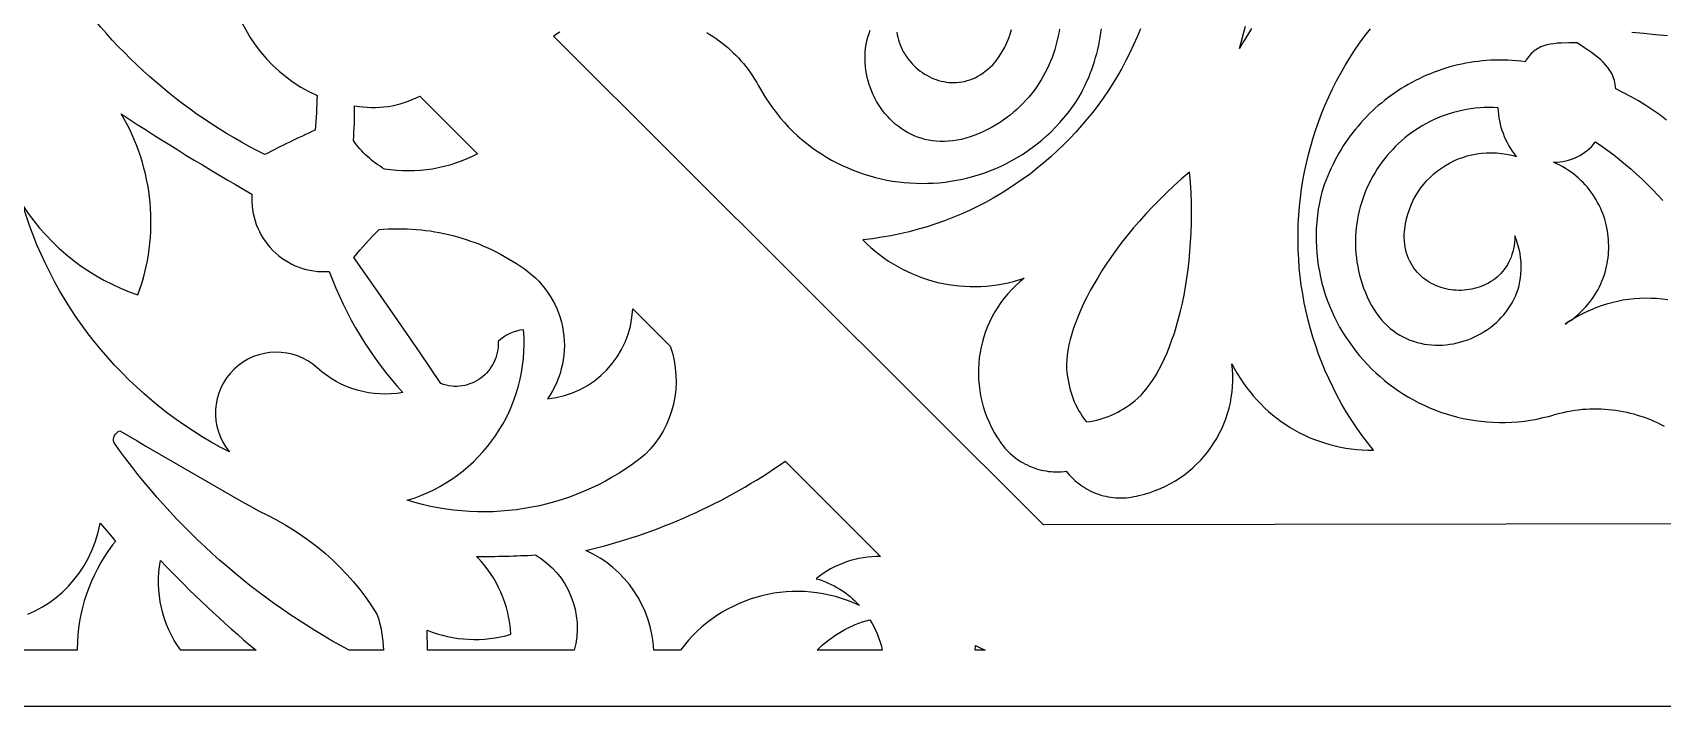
# Model space of a CAD drawing. Extents: x -570 to 570, y -425 to 425.
# Drawn here: x -150.5 to 0, y -155.4 to -93.2 of the extents above; entities that cross this region are included whole.
import ezdxf

# ---------------------------------------------------------------- set-up
doc = ezdxf.new("R2010")
doc.units = 0
doc.layers.add('LAYER_1', color=18, linetype='CONTINUOUS')
doc.layers.add('LAYER_2', color=4, linetype='CONTINUOUS')

msp = doc.modelspace()

# ---------------------------------------------------------------- linework, layer by layer
at = {"layer": 'LAYER_1'}
for points in [[(-132.26, -89, 0.242101), (-124.24, -98.98, -0.014201), (-124.42, -102.19, 0.015613), (-129.07, -104.45, -0.131494), (-148.12, -87.52, 0.210762), (-139.3, -87.38)], [(-109.41, -104.37, -0.163912), (-118, -105.78, -0.115727), (-120.88, -103.14, 0.020178), (-120.78, -99.93, 0.167588), (-114.75, -99.04)], [(-142.33, -100.69, 0.01483), (-130.25, -108.1, 0.458333), (-123.11, -115.24, 0.097316), (-116.32, -126.44, -0.229894), (-124.22, -124.16, 0.930701), (-132.33, -131.92, -0.203895), (-151.41, -109.16, 0.168305), (-140.79, -117.41, 0.226899)], [(-118.52, -111.37), (-118.09, -111.34), (-117.66, -111.31), (-117.22, -111.3), (-116.79, -111.29), (-116.36, -111.29), (-115.93, -111.31), (-115.5, -111.33), (-115.07, -111.36), (-114.64, -111.4), (-114.22, -111.45), (-113.79, -111.5), (-113.37, -111.57), (-112.95, -111.65), (-112.53, -111.73), (-112.11, -111.83), (-111.7, -111.93), (-111.28, -112.04), (-110.87, -112.16), (-110.46, -112.29), (-110.06, -112.43), (-109.65, -112.58), (-109.25, -112.73), (-108.86, -112.9), (-108.47, -113.07), (-108.08, -113.25), (-107.69, -113.44), (-107.31, -113.64), (-106.93, -113.85), (-106.55, -114.07), (-106.18, -114.29), (-105.82, -114.52), (-105.46, -114.76, -0.429437), (-102.96, -127.01, 0.37288), (-95.09, -118.7), (-91.64, -122.14, -0.292729), (-93.95, -132.17, -0.250469), (-115.92, -136.39, 0.353746), (-105.17, -120.64, 0.182927), (-107.52, -121.73), (-107.52, -121.99), (-107.53, -122.25), (-107.56, -122.5), (-107.6, -122.74), (-107.66, -122.98), (-107.73, -123.22), (-107.82, -123.44), (-107.92, -123.66), (-108.03, -123.87), (-108.15, -124.07), (-108.29, -124.27), (-108.43, -124.45), (-108.59, -124.63), (-108.76, -124.79), (-108.93, -124.95), (-109.12, -125.09), (-109.31, -125.23), (-109.51, -125.35), (-109.72, -125.46), (-109.94, -125.55), (-110.16, -125.64), (-110.38, -125.71), (-110.61, -125.77), (-110.85, -125.81), (-111.08, -125.84), (-111.33, -125.86), (-111.57, -125.86), (-111.81, -125.84), (-112.06, -125.81), (-112.31, -125.76), (-112.56, -125.69), (-112.81, -125.61), (-114.78, -122.67), (-116.78, -119.76), (-118.8, -116.85), (-120.84, -113.96, -0.029744)], [(-118.52, -111.37), (-118.09, -111.34), (-117.66, -111.31), (-117.22, -111.3), (-116.79, -111.29), (-116.36, -111.29), (-115.93, -111.31), (-115.5, -111.33), (-115.07, -111.36), (-114.64, -111.4), (-114.22, -111.45), (-113.79, -111.5), (-113.37, -111.57), (-112.95, -111.65), (-112.53, -111.73), (-112.11, -111.83), (-111.7, -111.93), (-111.28, -112.04), (-110.87, -112.16), (-110.46, -112.29), (-110.06, -112.43), (-109.65, -112.58), (-109.25, -112.73), (-108.86, -112.9), (-108.47, -113.07), (-108.08, -113.25), (-107.69, -113.44), (-107.31, -113.64), (-106.93, -113.85), (-106.55, -114.07), (-106.18, -114.29), (-105.82, -114.52), (-105.46, -114.76, -0.429437), (-102.96, -127.01, 0.37288), (-95.09, -118.7), (-91.64, -122.14, -0.292729), (-93.95, -132.17, -0.250469), (-115.92, -136.39, 0.353746), (-105.17, -120.64, 0.182927), (-107.52, -121.73), (-107.52, -121.99), (-107.53, -122.25), (-107.56, -122.5), (-107.6, -122.74), (-107.66, -122.98), (-107.73, -123.22), (-107.82, -123.44), (-107.92, -123.66), (-108.03, -123.87), (-108.15, -124.07), (-108.29, -124.27), (-108.43, -124.45), (-108.59, -124.63), (-108.76, -124.79), (-108.93, -124.95), (-109.12, -125.09), (-109.31, -125.23), (-109.51, -125.35), (-109.72, -125.46), (-109.94, -125.55), (-110.16, -125.64), (-110.38, -125.71), (-110.61, -125.77), (-110.85, -125.81), (-111.08, -125.84), (-111.33, -125.86), (-111.57, -125.86), (-111.81, -125.84), (-112.06, -125.81), (-112.31, -125.76), (-112.56, -125.69), (-112.81, -125.61), (-114.78, -122.67), (-116.78, -119.76), (-118.8, -116.85), (-120.84, -113.96, -0.029744)], [(-142.44, -129.97, 0.004418), (-129.65, -137.37, -0.149279), (-118.71, -146.9, -0.078874), (-118.12, -150.25), (-121.28, -150.25, -0.115235), (-142.99, -131.07, -0.4)], [(-142.44, -129.97, 0.004418), (-129.65, -137.37, -0.149279), (-118.71, -146.9, -0.078874), (-118.12, -150.25), (-121.28, -150.25, -0.115235), (-142.99, -131.07, -0.4)], [(-72.2, -141.58, 0.176466), (-78.15, -143.63, -0.142336), (-74.16, -146.11, 0.359298), (-90.69, -150.25), (-93.15, -150.25, 0.282971), (-99.41, -141.03, 0.094417), (-81, -132.78)], [(-72.2, -141.58, 0.176466), (-78.15, -143.63, -0.142336), (-74.16, -146.11, 0.359298), (-90.69, -150.25), (-93.15, -150.25, 0.282971), (-99.41, -141.03, 0.094417), (-81, -132.78)], [(-104.08, -141.44, -0.337865), (-100.49, -150.25), (-114.04, -150.25), (-114.08, -148.39, 0.168582), (-106.34, -148.77, 0.182959), (-109.51, -141.58, 0.013484)], [(-104.08, -141.44, -0.337865), (-100.49, -150.25), (-114.04, -150.25), (-114.08, -148.39, 0.168582), (-106.34, -148.77, 0.182959), (-109.51, -141.58, 0.013484)], [(-138.69, -141.95, 0.028576), (-129.88, -150.25), (-136.82, -150.25, -0.207336)], [(-138.69, -141.95, 0.028576), (-129.88, -150.25), (-136.82, -150.25, -0.207336)], [(-73.18, -147.43, -0.085979), (-72.04, -150.25), (-78.07, -150.25, -0.138646)]]:
    msp.add_lwpolyline(points, format="xyb", close=True, dxfattribs=at)
for points in [[(6.86, -138.55), (-57.14, -138.66), (-102.42, -93.5), (-102.12, -93.3), (-101.82, -93.11)], [(-88.25, -93.17), (-87.96, -93.35), (-87.67, -93.53), (-87.39, -93.72), (-87.12, -93.92), (-86.85, -94.13), (-86.58, -94.34), (-86.32, -94.56), (-86.06, -94.79), (-85.81, -95.03), (-85.57, -95.27), (-85.33, -95.52), (-85.1, -95.78), (-84.87, -96.04), (-84.65, -96.31), (-84.43, -96.59), (-84.22, -96.88), (-84.02, -97.17), (-83.83, -97.47), (-83.64, -97.77), (-83.46, -98.08), (-83.16, -98.62), (-82.85, -99.13), (-82.52, -99.64), (-82.18, -100.12), (-81.82, -100.59), (-81.46, -101.05), (-81.08, -101.48), (-80.69, -101.9), (-80.29, -102.31), (-79.87, -102.7), (-79.45, -103.07), (-79.02, -103.42), (-78.57, -103.76), (-78.12, -104.09), (-77.66, -104.39), (-77.19, -104.69), (-76.72, -104.96), (-76.23, -105.22), (-75.74, -105.46), (-75.24, -105.68), (-74.74, -105.89), (-74.23, -106.08), (-73.72, -106.26), (-73.2, -106.42), (-72.68, -106.56), (-72.15, -106.69), (-71.62, -106.8), (-71.09, -106.89), (-70.56, -106.97), (-70.02, -107.03), (-69.49, -107.07), (-68.95, -107.1), (-68.41, -107.11), (-67.87, -107.1), (-67.33, -107.08), (-66.79, -107.04), (-66.25, -106.98), (-65.72, -106.91), (-65.19, -106.82), (-64.65, -106.71), (-64.13, -106.59), (-63.6, -106.45), (-63.08, -106.29), (-62.57, -106.12), (-62.06, -105.93), (-61.55, -105.72), (-61.05, -105.5), (-60.56, -105.26), (-60.07, -105), (-59.59, -104.72), (-59.11, -104.43), (-58.65, -104.12), (-58.19, -103.8), (-57.74, -103.46), (-57.31, -103.1), (-56.88, -102.72), (-56.46, -102.33), (-56.05, -101.92), (-55.65, -101.49), (-55.27, -101.05), (-54.89, -100.59), (-54.53, -100.11), (-54.18, -99.61), (-53.85, -99.1), (-53.66, -98.75), (-53.48, -98.39), (-53.3, -98.03), (-53.14, -97.67), (-52.98, -97.31), (-52.84, -96.94), (-52.7, -96.58), (-52.57, -96.21), (-52.45, -95.84), (-52.34, -95.47), (-52.23, -95.09), (-52.14, -94.72), (-52.05, -94.34), (-51.98, -93.96), (-51.91, -93.59), (-51.85, -93.21), (-51.8, -92.83)], [(-48.19, -92.82), (-48.5, -93.57), (-48.83, -94.31), (-49.18, -95.04), (-49.55, -95.76), (-49.93, -96.48), (-50.33, -97.18), (-50.76, -97.87), (-51.19, -98.55), (-51.65, -99.22), (-52.12, -99.88), (-52.61, -100.52), (-53.12, -101.15), (-53.64, -101.77), (-54.18, -102.38), (-54.73, -102.97), (-55.3, -103.54), (-55.88, -104.11), (-56.48, -104.66), (-57.1, -105.19), (-57.73, -105.71), (-58.37, -106.21), (-59.03, -106.69), (-59.7, -107.16), (-60.38, -107.61), (-61.08, -108.05), (-61.79, -108.46), (-62.51, -108.86), (-63.25, -109.24), (-64, -109.6), (-64.76, -109.94), (-65.53, -110.26), (-66.31, -110.57), (-67.11, -110.85), (-67.91, -111.11), (-68.73, -111.35), (-69.55, -111.57), (-70.39, -111.76), (-71.24, -111.94), (-72.09, -112.09), (-72.96, -112.22), (-73.83, -112.33), (-73.46, -112.69), (-73.09, -113.04), (-72.7, -113.37), (-72.3, -113.69), (-71.89, -113.99), (-71.47, -114.28), (-71.04, -114.55), (-70.61, -114.8), (-70.17, -115.04), (-69.72, -115.26), (-69.26, -115.47), (-68.8, -115.66), (-68.33, -115.83), (-67.86, -115.99), (-67.38, -116.13), (-66.9, -116.25), (-66.41, -116.36), (-65.92, -116.45), (-65.43, -116.52), (-64.93, -116.58), (-64.43, -116.61), (-63.93, -116.63), (-63.43, -116.64), (-62.93, -116.62), (-62.43, -116.59), (-61.93, -116.54), (-61.42, -116.47), (-60.92, -116.39), (-60.42, -116.29), (-59.93, -116.16), (-59.43, -116.02), (-58.94, -115.87), (-59.35, -116.2), (-59.74, -116.56), (-60.11, -116.93), (-60.46, -117.31), (-60.79, -117.71), (-61.1, -118.12), (-61.38, -118.54), (-61.65, -118.98), (-61.9, -119.42), (-62.12, -119.87), (-62.32, -120.33), (-62.5, -120.8), (-62.66, -121.28), (-62.8, -121.76), (-62.92, -122.24), (-63.01, -122.74), (-63.09, -123.23), (-63.14, -123.73), (-63.16, -124.23), (-63.17, -124.73), (-63.15, -125.23), (-63.11, -125.74), (-63.05, -126.24), (-62.96, -126.74), (-62.85, -127.23), (-62.72, -127.73), (-62.56, -128.21), (-62.38, -128.7), (-62.18, -129.18), (-61.95, -129.65), (-61.7, -130.11), (-61.42, -130.57), (-61.29, -130.78), (-61.16, -130.98), (-61.02, -131.18), (-60.87, -131.37), (-60.72, -131.56), (-60.56, -131.74), (-60.39, -131.91), (-60.22, -132.07), (-60.04, -132.23), (-59.86, -132.38), (-59.67, -132.52), (-59.48, -132.66), (-59.29, -132.79), (-59.09, -132.91), (-58.88, -133.02), (-58.67, -133.12), (-58.46, -133.22), (-58.25, -133.31), (-58.03, -133.39), (-57.81, -133.47), (-57.59, -133.53), (-57.37, -133.59), (-57.14, -133.64), (-56.91, -133.68), (-56.68, -133.72), (-56.45, -133.74), (-56.22, -133.76), (-55.98, -133.77), (-55.75, -133.77), (-55.51, -133.76), (-55.28, -133.74), (-55.05, -133.71), (-54.9, -133.89), (-54.74, -134.07), (-54.58, -134.24), (-54.42, -134.4), (-54.25, -134.56), (-54.07, -134.71), (-53.89, -134.85), (-53.7, -134.99), (-53.51, -135.12), (-53.32, -135.24), (-53.12, -135.36), (-52.92, -135.47), (-52.71, -135.57), (-52.5, -135.66), (-52.28, -135.75), (-52.07, -135.83), (-51.85, -135.9), (-51.62, -135.96), (-51.4, -136.01), (-51.17, -136.06), (-50.94, -136.1), (-50.71, -136.13), (-50.48, -136.15), (-50.24, -136.16), (-50.01, -136.17), (-49.77, -136.16), (-49.53, -136.15), (-49.29, -136.12), (-49.06, -136.09), (-48.82, -136.05), (-48.58, -136), (-48.34, -135.94), (-47.82, -135.81), (-47.32, -135.66), (-46.83, -135.49), (-46.34, -135.29), (-45.88, -135.08), (-45.42, -134.84), (-44.98, -134.58), (-44.55, -134.31), (-44.14, -134.02), (-43.74, -133.71), (-43.36, -133.38), (-42.99, -133.03), (-42.64, -132.67), (-42.31, -132.3), (-41.99, -131.91), (-41.7, -131.51), (-41.42, -131.09), (-41.16, -130.67), (-40.92, -130.23), (-40.69, -129.78), (-40.49, -129.32), (-40.31, -128.85), (-40.15, -128.37), (-40.02, -127.88), (-39.9, -127.39), (-39.81, -126.89), (-39.74, -126.38), (-39.69, -125.86), (-39.67, -125.35), (-39.67, -124.82), (-39.69, -124.3), (-39.75, -123.77), (-39.51, -124.23), (-39.26, -124.67), (-38.99, -125.11), (-38.71, -125.54), (-38.41, -125.95), (-38.11, -126.35), (-37.79, -126.74), (-37.45, -127.12), (-37.1, -127.48), (-36.75, -127.83), (-36.38, -128.17), (-36, -128.49), (-35.61, -128.8), (-35.2, -129.1), (-34.79, -129.38), (-34.37, -129.65), (-33.94, -129.9), (-33.51, -130.14), (-33.06, -130.36), (-32.61, -130.57), (-32.14, -130.76), (-31.67, -130.93), (-31.2, -131.09), (-30.72, -131.24), (-30.23, -131.36), (-29.74, -131.47), (-29.24, -131.56), (-28.74, -131.64), (-28.23, -131.69), (-27.72, -131.73), (-27.21, -131.75), (-26.69, -131.75), (-27.24, -131.06), (-27.76, -130.36), (-28.26, -129.65), (-28.74, -128.93), (-29.19, -128.2), (-29.62, -127.46), (-30.03, -126.72), (-30.42, -125.96), (-30.78, -125.2), (-31.13, -124.44), (-31.45, -123.67), (-31.75, -122.89), (-32.02, -122.11), (-32.28, -121.32), (-32.51, -120.53), (-32.72, -119.73), (-32.91, -118.93), (-33.08, -118.13), (-33.22, -117.32), (-33.35, -116.52), (-33.45, -115.71), (-33.53, -114.9), (-33.59, -114.09), (-33.63, -113.28), (-33.65, -112.47), (-33.65, -111.65), (-33.63, -110.85), (-33.58, -110.04), (-33.52, -109.23), (-33.43, -108.43), (-33.32, -107.62), (-33.2, -106.83), (-33.05, -106.03), (-32.88, -105.24), (-32.69, -104.45), (-32.48, -103.67), (-32.25, -102.89), (-32, -102.12), (-31.74, -101.36), (-31.45, -100.6), (-31.14, -99.85), (-30.81, -99.11), (-30.46, -98.37), (-30.09, -97.64), (-29.7, -96.92), (-29.3, -96.22), (-28.87, -95.52), (-28.42, -94.83), (-27.96, -94.15), (-27.47, -93.48), (-26.97, -92.82)], [(-55.69, -92.85), (-55.75, -93.23), (-55.83, -93.61), (-55.91, -93.99), (-56.01, -94.36), (-56.12, -94.73), (-56.23, -95.09), (-56.36, -95.46), (-56.5, -95.82), (-56.66, -96.17), (-56.82, -96.52), (-56.99, -96.87), (-57.18, -97.21), (-57.38, -97.54), (-57.58, -97.87), (-57.8, -98.2), (-58.03, -98.51), (-58.27, -98.82), (-58.52, -99.13), (-58.78, -99.43), (-59.05, -99.71), (-59.33, -100), (-59.62, -100.27), (-59.92, -100.53), (-60.23, -100.79), (-60.56, -101.04), (-60.89, -101.27), (-61.23, -101.5), (-61.59, -101.72), (-61.95, -101.93), (-62.32, -102.13), (-62.7, -102.31), (-63.1, -102.49), (-63.5, -102.65), (-63.92, -102.81), (-64.33, -102.94), (-64.74, -103.04), (-65.14, -103.12), (-65.54, -103.18), (-65.93, -103.22), (-66.31, -103.24), (-66.69, -103.24), (-67.06, -103.22), (-67.42, -103.17), (-67.78, -103.11), (-68.12, -103.04), (-68.46, -102.94), (-68.79, -102.83), (-69.11, -102.7), (-69.42, -102.55), (-69.73, -102.39), (-70.02, -102.22), (-70.31, -102.03), (-70.58, -101.83), (-70.84, -101.62), (-71.1, -101.39), (-71.34, -101.15), (-71.57, -100.91), (-71.8, -100.65), (-72.01, -100.38), (-72.2, -100.1), (-72.39, -99.82), (-72.57, -99.53), (-72.73, -99.22), (-72.88, -98.92), (-73.02, -98.61), (-73.14, -98.29), (-73.25, -97.96), (-73.35, -97.64), (-73.43, -97.31), (-73.5, -96.97), (-73.56, -96.64), (-73.6, -96.3), (-73.62, -95.96), (-73.63, -95.62), (-73.63, -95.28), (-73.61, -94.94), (-73.58, -94.6), (-73.52, -94.26), (-73.46, -93.93), (-73.37, -93.6), (-73.27, -93.27), (-73.16, -92.95)], [(-70.69, -93.13), (-70.66, -93.37), (-70.61, -93.6), (-70.55, -93.84), (-70.48, -94.06), (-70.4, -94.29), (-70.31, -94.51), (-70.21, -94.72), (-70.1, -94.94), (-69.97, -95.14), (-69.85, -95.34), (-69.71, -95.54), (-69.56, -95.73), (-69.41, -95.91), (-69.25, -96.09), (-69.08, -96.26), (-68.9, -96.42), (-68.72, -96.58), (-68.53, -96.73), (-68.34, -96.87), (-68.14, -97), (-67.93, -97.12), (-67.72, -97.23), (-67.51, -97.34), (-67.29, -97.43), (-67.06, -97.51), (-66.84, -97.59), (-66.61, -97.65), (-66.37, -97.7), (-66.14, -97.74), (-65.9, -97.77), (-65.66, -97.79), (-65.42, -97.79), (-65.18, -97.78), (-64.93, -97.76), (-64.69, -97.72), (-64.45, -97.68), (-64.2, -97.61), (-63.96, -97.54), (-63.72, -97.44), (-63.47, -97.34), (-63.23, -97.21), (-63, -97.08), (-62.76, -96.92), (-62.53, -96.75), (-62.3, -96.56), (-62.07, -96.36), (-61.84, -96.14), (-61.54, -95.77), (-61.25, -95.38), (-61, -94.99), (-60.77, -94.58), (-60.56, -94.17), (-60.38, -93.75), (-60.23, -93.32), (-60.1, -92.89)], [(-37.96, -92.79), (-38.33, -93.4), (-38.69, -94.01), (-39.05, -94.63), (-38.86, -93.95), (-38.68, -93.26), (-38.51, -92.57)], [(-2.83, -93.13), (-1.73, -93.23), (-0.64, -93.34), (0.46, -93.45)], [(0.38, -101.25), (-0.25, -100.78), (-0.88, -100.33), (-1.54, -99.9), (-2.21, -99.49), (-2.89, -99.1), (-3.59, -98.73), (-4.3, -98.38), (-4.33, -98.18), (-4.35, -97.98), (-4.39, -97.79), (-4.43, -97.61), (-4.48, -97.43), (-4.54, -97.27), (-4.61, -97.11), (-4.68, -96.95), (-4.76, -96.8), (-4.84, -96.66), (-5.03, -96.39), (-5.24, -96.14), (-5.47, -95.9), (-5.72, -95.67), (-5.99, -95.44), (-6.27, -95.23), (-6.56, -95.01), (-7.19, -94.57), (-7.86, -94.11), (-8.64, -94.12), (-9.36, -94.14), (-9.7, -94.16), (-10.03, -94.2), (-10.35, -94.24), (-10.66, -94.31), (-10.95, -94.39), (-11.23, -94.5), (-11.37, -94.57), (-11.5, -94.64), (-11.63, -94.72), (-11.76, -94.81), (-11.88, -94.9), (-12, -95.01), (-12.12, -95.12), (-12.24, -95.25), (-12.35, -95.39), (-12.46, -95.53), (-12.57, -95.69), (-12.68, -95.86), (-13.08, -95.81), (-13.48, -95.77), (-13.87, -95.74), (-14.27, -95.72), (-14.66, -95.71), (-15.06, -95.71), (-15.45, -95.71), (-15.84, -95.73), (-16.23, -95.75), (-16.61, -95.79), (-17, -95.83), (-17.38, -95.88), (-17.76, -95.94), (-18.14, -96), (-18.52, -96.08), (-18.89, -96.16), (-19.26, -96.25), (-19.63, -96.35), (-20, -96.46), (-20.36, -96.58), (-20.72, -96.7), (-21.07, -96.83), (-21.43, -96.97), (-21.78, -97.12), (-22.12, -97.27), (-22.47, -97.43), (-22.8, -97.6), (-23.14, -97.78), (-23.47, -97.96), (-23.8, -98.15), (-24.12, -98.35), (-24.44, -98.55), (-24.75, -98.76), (-25.06, -98.98), (-25.36, -99.21), (-25.66, -99.44), (-25.95, -99.68), (-26.24, -99.92), (-26.53, -100.17), (-26.8, -100.43), (-27.08, -100.69), (-27.34, -100.96), (-27.6, -101.24), (-27.86, -101.52), (-28.11, -101.81), (-28.35, -102.1), (-28.59, -102.4), (-28.82, -102.7), (-29.04, -103.01), (-29.26, -103.33), (-29.47, -103.65), (-29.68, -103.98), (-29.87, -104.31), (-30.06, -104.65), (-30.25, -104.99), (-30.42, -105.34), (-30.59, -105.69), (-30.75, -106.05), (-30.9, -106.41), (-31.05, -106.78), (-31.19, -107.15), (-31.32, -107.53), (-31.44, -107.91), (-31.55, -108.29), (-31.67, -108.89), (-31.78, -109.49), (-31.86, -110.08), (-31.92, -110.67), (-31.96, -111.26), (-31.97, -111.84), (-31.97, -112.42), (-31.95, -112.99), (-31.91, -113.56), (-31.86, -114.13), (-31.78, -114.68), (-31.68, -115.24), (-31.57, -115.78), (-31.44, -116.32), (-31.29, -116.86), (-31.13, -117.38), (-30.95, -117.9), (-30.75, -118.41), (-30.54, -118.92), (-30.31, -119.41), (-30.07, -119.9), (-29.81, -120.38), (-29.53, -120.85), (-29.25, -121.3), (-28.94, -121.75), (-28.63, -122.19), (-28.3, -122.62), (-27.96, -123.04), (-27.61, -123.45), (-27.24, -123.84), (-26.86, -124.23), (-26.47, -124.6), (-26.07, -124.96), (-25.66, -125.31), (-25.24, -125.65), (-24.8, -125.97), (-24.36, -126.28), (-23.91, -126.57), (-23.45, -126.85), (-22.98, -127.12), (-22.5, -127.37), (-22.01, -127.61), (-21.51, -127.83), (-21.01, -128.04), (-20.5, -128.23), (-19.98, -128.4), (-19.45, -128.56), (-18.92, -128.7), (-18.39, -128.83), (-17.84, -128.93), (-17.3, -129.02), (-16.74, -129.09), (-16.18, -129.15), (-15.62, -129.18), (-15.05, -129.2), (-14.48, -129.19), (-13.91, -129.17), (-13.33, -129.13), (-12.75, -129.07), (-12.17, -128.98), (-11.59, -128.88), (-11, -128.75), (-10.41, -128.61), (-9.83, -128.44), (-9.48, -128.34), (-9.13, -128.26), (-8.78, -128.19), (-8.43, -128.12), (-8.09, -128.07), (-7.74, -128.02), (-7.39, -127.98), (-7.04, -127.96), (-6.7, -127.94), (-6.35, -127.93), (-6.01, -127.93), (-5.66, -127.94), (-5.32, -127.96), (-4.98, -127.99), (-4.64, -128.02), (-4.3, -128.07), (-3.96, -128.12), (-3.63, -128.18), (-3.3, -128.25), (-2.97, -128.33), (-2.64, -128.41), (-2.32, -128.51), (-2, -128.61), (-1.68, -128.72), (-1.36, -128.84), (-1.05, -128.96), (-0.74, -129.1), (-0.43, -129.24), (-0.13, -129.38), (0.16, -129.54)], [(0.5, -117.86), (-0.01, -117.8), (-0.53, -117.75), (-1.05, -117.73), (-1.57, -117.72), (-2.09, -117.74), (-2.6, -117.78), (-3.12, -117.83), (-3.64, -117.91), (-4.15, -118.01), (-4.66, -118.13), (-5.16, -118.27), (-5.66, -118.43), (-6.16, -118.61), (-6.65, -118.81), (-7.13, -119.03), (-7.61, -119.27), (-8.07, -119.53), (-8.54, -119.81), (-8.99, -120.11), (-8.72, -119.94), (-8.46, -119.76), (-8.21, -119.58), (-7.97, -119.38), (-7.74, -119.19), (-7.52, -118.98), (-7.31, -118.77), (-7.1, -118.55), (-6.91, -118.33), (-6.72, -118.1), (-6.55, -117.87), (-6.38, -117.64), (-6.23, -117.4), (-6.08, -117.15), (-5.94, -116.9), (-5.81, -116.65), (-5.69, -116.39), (-5.58, -116.13), (-5.48, -115.87), (-5.39, -115.61), (-5.3, -115.34), (-5.23, -115.07), (-5.16, -114.8), (-5.11, -114.53), (-5.06, -114.25), (-5.02, -113.98), (-4.99, -113.7), (-4.97, -113.42), (-4.96, -113.14), (-4.96, -112.87), (-4.97, -112.59), (-4.98, -112.31), (-5, -112.04), (-5.04, -111.76), (-5.08, -111.49), (-5.13, -111.21), (-5.19, -110.94), (-5.26, -110.67), (-5.33, -110.41), (-5.42, -110.14), (-5.51, -109.88), (-5.62, -109.62), (-5.73, -109.36), (-5.85, -109.11), (-5.98, -108.86), (-6.12, -108.62), (-6.26, -108.38), (-6.42, -108.14), (-6.58, -107.91), (-6.75, -107.68), (-6.93, -107.46), (-7.12, -107.24), (-7.32, -107.03), (-7.52, -106.83), (-7.74, -106.63), (-7.96, -106.43), (-8.19, -106.25), (-8.43, -106.07), (-8.68, -105.9), (-8.94, -105.73), (-9.2, -105.58), (-9.48, -105.43), (-9.76, -105.29), (-10.05, -105.16), (-9.76, -105.15), (-9.48, -105.12), (-9.21, -105.08), (-8.93, -105.03), (-8.66, -104.96), (-8.39, -104.87), (-8.13, -104.77), (-7.88, -104.65), (-7.63, -104.53), (-7.39, -104.38), (-7.16, -104.23), (-6.94, -104.06), (-6.73, -103.88), (-6.53, -103.69), (-6.35, -103.49), (-6.17, -103.27), (-5.6, -103.66), (-5.04, -104.07), (-4.49, -104.48), (-3.95, -104.91), (-3.41, -105.35), (-2.89, -105.79), (-2.38, -106.25), (-1.88, -106.72), (-1.39, -107.2), (-0.9, -107.68), (-0.43, -108.18), (0.03, -108.69)], [(-150.96, -146.91), (-150.27, -146.6), (-149.6, -146.24), (-148.96, -145.83), (-148.35, -145.37), (-147.76, -144.87), (-147.21, -144.33), (-146.69, -143.75), (-146.21, -143.13), (-145.77, -142.47), (-145.38, -141.77), (-145.03, -141.04), (-144.74, -140.27), (-144.49, -139.47), (-144.31, -138.65), (-144.28, -138.49), (-144.05, -138.75), (-143.17, -139.78), (-142.85, -140.18), (-143.12, -140.51), (-143.51, -141.04), (-143.87, -141.58), (-144.21, -142.14), (-144.52, -142.71), (-144.81, -143.28), (-145.08, -143.87), (-145.32, -144.47), (-145.54, -145.07), (-145.74, -145.68), (-145.91, -146.3), (-146.05, -146.93), (-146.17, -147.56), (-146.27, -148.19), (-146.34, -148.83), (-146.38, -149.47), (-146.4, -150.11), (-146.4, -150.25), (-174.21, -150.25)], [(-150.96, -146.91), (-150.27, -146.6), (-149.6, -146.24), (-148.96, -145.83), (-148.35, -145.37), (-147.76, -144.87), (-147.21, -144.33), (-146.69, -143.75), (-146.21, -143.13), (-145.77, -142.47), (-145.38, -141.77), (-145.03, -141.04), (-144.74, -140.27), (-144.49, -139.47), (-144.31, -138.65), (-144.28, -138.49), (-144.05, -138.75), (-143.17, -139.78), (-142.85, -140.18), (-143.12, -140.51), (-143.51, -141.04), (-143.87, -141.58), (-144.21, -142.14), (-144.52, -142.71), (-144.81, -143.28), (-145.08, -143.87), (-145.32, -144.47), (-145.54, -145.07), (-145.74, -145.68), (-145.91, -146.3), (-146.05, -146.93), (-146.17, -147.56), (-146.27, -148.19), (-146.34, -148.83), (-146.38, -149.47), (-146.4, -150.11), (-146.4, -150.25), (-174.21, -150.25)]]:
    msp.add_lwpolyline(points, dxfattribs=at)
for points in [[(-23.85, -111.81), (-23.8, -111.32), (-23.73, -110.85), (-23.64, -110.39), (-23.52, -109.94), (-23.37, -109.51), (-23.2, -109.08), (-23.01, -108.67), (-22.79, -108.28), (-22.56, -107.9), (-22.3, -107.53), (-22.03, -107.18), (-21.74, -106.85), (-21.43, -106.53), (-21.1, -106.23), (-20.76, -105.95), (-20.41, -105.69), (-20.04, -105.45), (-19.66, -105.23), (-19.26, -105.03), (-18.86, -104.85), (-18.44, -104.7), (-18.02, -104.57), (-17.59, -104.46), (-17.15, -104.37), (-16.7, -104.31), (-16.25, -104.28), (-15.79, -104.27), (-15.33, -104.28), (-14.87, -104.33), (-14.4, -104.4), (-13.94, -104.5), (-13.47, -104.63), (-13.66, -104.39), (-13.84, -104.14), (-14.01, -103.88), (-14.17, -103.62), (-14.32, -103.35), (-14.46, -103.08), (-14.58, -102.8), (-14.69, -102.51), (-14.79, -102.23), (-14.88, -101.93), (-14.96, -101.64), (-15.02, -101.34), (-15.08, -101.04), (-15.12, -100.73), (-15.14, -100.42), (-15.16, -100.12), (-15.59, -100.1), (-16.02, -100.09), (-16.45, -100.1), (-16.87, -100.13), (-17.29, -100.17), (-17.7, -100.22), (-18.1, -100.28), (-18.51, -100.36), (-18.9, -100.45), (-19.29, -100.55), (-19.68, -100.67), (-20.06, -100.79), (-20.43, -100.93), (-20.79, -101.08), (-21.15, -101.24), (-21.51, -101.42), (-21.85, -101.6), (-22.19, -101.79), (-22.53, -102), (-22.85, -102.21), (-23.17, -102.43), (-23.48, -102.66), (-23.78, -102.91), (-24.08, -103.16), (-24.36, -103.42), (-24.64, -103.68), (-24.91, -103.96), (-25.17, -104.24), (-25.42, -104.53), (-25.66, -104.83), (-25.9, -105.14), (-26.12, -105.45), (-26.33, -105.77), (-26.54, -106.1), (-26.73, -106.43), (-26.92, -106.77), (-27.09, -107.11), (-27.25, -107.46), (-27.41, -107.81), (-27.55, -108.17), (-27.68, -108.54), (-27.8, -108.9), (-27.91, -109.28), (-28.01, -109.65), (-28.09, -110.03), (-28.17, -110.41), (-28.23, -110.8), (-28.28, -111.19), (-28.31, -111.58), (-28.34, -111.97), (-28.35, -112.37), (-28.35, -112.77), (-28.33, -113.17), (-28.31, -113.57), (-28.26, -113.97), (-28.21, -114.37), (-28.14, -114.77), (-28.06, -115.18), (-27.96, -115.58), (-27.85, -115.98), (-27.73, -116.39), (-27.59, -116.79), (-27.43, -117.19), (-27.26, -117.59), (-27.07, -117.99), (-26.87, -118.38), (-26.65, -118.74), (-26.43, -119.08), (-26.19, -119.41), (-25.94, -119.71), (-25.68, -119.99), (-25.41, -120.25), (-25.13, -120.5), (-24.84, -120.72), (-24.55, -120.93), (-24.25, -121.12), (-23.94, -121.29), (-23.63, -121.44), (-23.31, -121.58), (-22.99, -121.69), (-22.66, -121.8), (-22.33, -121.88), (-21.99, -121.95), (-21.66, -122), (-21.32, -122.03), (-20.98, -122.05), (-20.64, -122.05), (-20.3, -122.04), (-19.96, -122.01), (-19.62, -121.97), (-19.29, -121.92), (-18.96, -121.85), (-18.63, -121.76), (-18.3, -121.66), (-17.98, -121.55), (-17.66, -121.43), (-17.35, -121.29), (-17.04, -121.14), (-16.74, -120.97), (-16.45, -120.8), (-16.16, -120.61), (-15.89, -120.41), (-15.62, -120.2), (-15.36, -119.98), (-15.11, -119.74), (-14.88, -119.5), (-14.65, -119.25), (-14.44, -118.98), (-14.24, -118.71), (-14.05, -118.42), (-13.88, -118.13), (-13.72, -117.83), (-13.58, -117.52), (-13.45, -117.19), (-13.33, -116.87), (-13.24, -116.53), (-13.16, -116.18), (-13.1, -115.83), (-13.06, -115.47), (-13.04, -115.1), (-13.03, -114.73), (-13.05, -114.35), (-13.09, -113.96), (-13.15, -113.57), (-13.23, -113.17), (-13.34, -112.77), (-13.46, -112.36), (-13.62, -111.94), (-13.63, -112.26), (-13.65, -112.56), (-13.69, -112.86), (-13.75, -113.14), (-13.81, -113.41), (-13.89, -113.68), (-13.98, -113.93), (-14.09, -114.17), (-14.2, -114.41), (-14.32, -114.63), (-14.46, -114.84), (-14.6, -115.05), (-14.76, -115.24), (-14.92, -115.42), (-15.09, -115.59), (-15.27, -115.76), (-15.45, -115.91), (-15.64, -116.05), (-15.84, -116.18), (-16.05, -116.31), (-16.26, -116.42), (-16.47, -116.52), (-16.69, -116.61), (-16.92, -116.69), (-17.15, -116.77), (-17.38, -116.83), (-17.61, -116.88), (-17.84, -116.92), (-18.08, -116.95), (-18.32, -116.97), (-18.56, -116.99), (-18.8, -116.99), (-19.04, -116.98), (-19.28, -116.96), (-19.52, -116.93), (-19.75, -116.9), (-19.99, -116.85), (-20.22, -116.79), (-20.45, -116.72), (-20.67, -116.64), (-20.9, -116.56), (-21.11, -116.46), (-21.33, -116.35), (-21.53, -116.23), (-21.73, -116.1), (-21.93, -115.97), (-22.12, -115.82), (-22.3, -115.66), (-22.47, -115.5), (-22.64, -115.32), (-22.8, -115.13), (-22.94, -114.93), (-23.08, -114.73), (-23.21, -114.51), (-23.33, -114.29), (-23.44, -114.05), (-23.53, -113.8), (-23.62, -113.55), (-23.69, -113.28), (-23.75, -113.01), (-23.79, -112.72), (-23.83, -112.42), (-23.84, -112.12)], [(-43.66, -106.07), (-44.4, -106.7), (-45.11, -107.34), (-45.79, -107.98), (-46.45, -108.63), (-47.09, -109.28), (-47.7, -109.93), (-48.29, -110.59), (-48.86, -111.24), (-49.4, -111.9), (-49.91, -112.55), (-50.4, -113.2), (-50.87, -113.85), (-51.31, -114.49), (-51.73, -115.13), (-52.12, -115.76), (-52.49, -116.39), (-52.84, -117), (-53.15, -117.61), (-53.45, -118.21), (-53.72, -118.8), (-53.96, -119.37), (-54.18, -119.93), (-54.37, -120.48), (-54.54, -121.01), (-54.69, -121.53), (-54.81, -122.03), (-54.9, -122.51), (-54.97, -122.97), (-55.01, -123.42), (-55.03, -123.84), (-55.02, -124.24), (-54.99, -124.62), (-54.94, -124.95), (-54.89, -125.28), (-54.83, -125.59), (-54.76, -125.89), (-54.69, -126.18), (-54.61, -126.47), (-54.52, -126.75), (-54.42, -127.02), (-54.31, -127.29), (-54.19, -127.55), (-54.05, -127.82), (-53.91, -128.08), (-53.75, -128.35), (-53.58, -128.61), (-53.39, -128.88), (-53.19, -129.15), (-52.86, -129.1), (-52.54, -129.04), (-52.23, -128.97), (-51.93, -128.9), (-51.64, -128.81), (-51.36, -128.72), (-51.08, -128.61), (-50.82, -128.5), (-50.55, -128.37), (-50.29, -128.24), (-50.03, -128.09), (-49.77, -127.94), (-49.51, -127.77), (-49.25, -127.59), (-48.72, -127.19), (-48.43, -126.94), (-48.14, -126.66), (-47.85, -126.35), (-47.57, -126.01), (-47.29, -125.63), (-47.02, -125.22), (-46.75, -124.79), (-46.49, -124.32), (-46.23, -123.82), (-45.98, -123.3), (-45.74, -122.75), (-45.51, -122.17), (-45.29, -121.56), (-45.07, -120.93), (-44.87, -120.28), (-44.68, -119.6), (-44.5, -118.9), (-44.33, -118.17), (-44.18, -117.43), (-44.04, -116.66), (-43.91, -115.87), (-43.8, -115.07), (-43.71, -114.24), (-43.63, -113.4), (-43.57, -112.53), (-43.52, -111.65), (-43.5, -110.76), (-43.49, -109.85), (-43.5, -108.92), (-43.53, -107.98), (-43.59, -107.03)], [(-63.45, -149.79), (-63, -150.03), (-62.54, -150.25), (-63.46, -150.25)]]:
    msp.add_lwpolyline(points, close=True, dxfattribs=at)
at = {"layer": 'LAYER_2'}
msp.add_lwpolyline([(-264.24, -155.43), (-264.24, 155.43), (264.24, 155.43), (264.24, -155.43)], close=True, dxfattribs=at)

doc.saveas('drawing.dxf')
